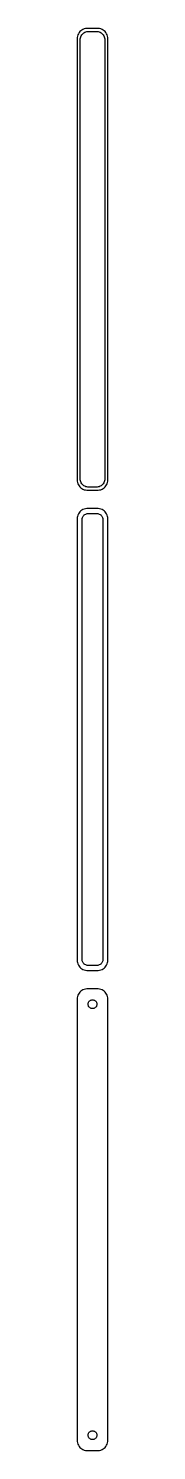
# Model space of a CAD drawing. Header units: metres. Extents: x -8 to 8, y 590 to 1282.
import ezdxf

# ---------------------------------------------------------------- set-up
doc = ezdxf.new("R2010")
doc.units = ezdxf.units.M

msp = doc.modelspace()

# ---------------------------------------------------------------- linework, layer by layer
for p, q in [((-4.62889, 1282.02), (-5.17912, 1281.72)), ((-4.04507, 1282.26), (-4.62889, 1282.02)), ((-3.4369, 1282.41), (-4.04507, 1282.26)), ((-2.81395, 1282.49), (-3.4369, 1282.41)), ((2.81395, 1282.49), (-2.81395, 1282.49)), ((3.4369, 1282.41), (2.81395, 1282.49)), ((4.04507, 1282.26), (3.4369, 1282.41)), ((4.62889, 1282.02), (4.04507, 1282.26)), ((5.17912, 1281.72), (4.62889, 1282.02)), ((-7.46057, 1278.13), (-7.5, 1277.5)), ((-7.5, 1277.5), (-7.5, 1062.5)), ((-7.34291, 1278.74), (-7.46057, 1278.13)), ((-7.14888, 1279.34), (-7.34291, 1278.74)), ((-6.88153, 1279.91), (-7.14888, 1279.34)), ((-6.54507, 1280.44), (-6.88153, 1279.91)), ((-6.14484, 1280.92), (-6.54507, 1280.44)), ((-5.68712, 1281.35), (-6.14484, 1280.92)), ((-6, 1277), (-5.96844, 1277.5)), ((-6, 1063), (-6, 1277)), ((-5.96844, 1277.5), (-5.87433, 1277.99)), ((-5.87433, 1277.99), (-5.7191, 1278.47)), ((-5.7191, 1278.47), (-5.50522, 1278.93)), ((-5.17912, 1281.72), (-5.68712, 1281.35)), ((-5.50522, 1278.93), (-5.23605, 1279.35)), ((-5.23605, 1279.35), (-4.91586, 1279.74)), ((-4.91586, 1279.74), (-4.54968, 1280.08)), ((-4.54968, 1280.08), (-4.1433, 1280.38)), ((-4.1433, 1280.38), (-3.70311, 1280.62)), ((-3.70311, 1280.62), (-3.23605, 1280.8)), ((-3.23605, 1280.8), (-2.74951, 1280.93)), ((-2.74951, 1280.93), (-2.25116, 1280.99)), ((-2.25116, 1280.99), (2.25116, 1280.99)), ((2.25116, 1280.99), (2.74951, 1280.93)), ((2.74951, 1280.93), (3.23605, 1280.8)), ((3.23605, 1280.8), (3.70311, 1280.62)), ((3.70311, 1280.62), (4.1433, 1280.38)), ((4.1433, 1280.38), (4.54968, 1280.08)), ((4.54968, 1280.08), (4.91586, 1279.74)), ((4.91586, 1279.74), (5.23605, 1279.35)), ((5.68712, 1281.35), (5.17912, 1281.72)), ((5.23605, 1279.35), (5.50522, 1278.93)), ((5.50522, 1278.93), (5.7191, 1278.47)), ((6.14484, 1280.92), (5.68712, 1281.35)), ((5.7191, 1278.47), (5.87433, 1277.99)), ((5.87433, 1277.99), (5.96844, 1277.5)), ((5.96844, 1277.5), (6, 1277)), ((6, 1277), (6, 1063)), ((6.54507, 1280.44), (6.14484, 1280.92)), ((6.88153, 1279.91), (6.54507, 1280.44)), ((7.14888, 1279.34), (6.88153, 1279.91)), ((7.34291, 1278.74), (7.14888, 1279.34)), ((7.46057, 1278.13), (7.34291, 1278.74)), ((7.5, 1277.5), (7.46057, 1278.13)), ((7.5, 1062.5), (7.5, 1277.5)), ((-7.5, 1062.5), (-7.46057, 1061.87)), ((-7.46057, 1061.87), (-7.34291, 1061.26)), ((-7.34291, 1061.26), (-7.14888, 1060.66)), ((-7.14888, 1060.66), (-6.88153, 1060.09)), ((-5.96844, 1062.5), (-6, 1063)), ((-5.87433, 1062.01), (-5.96844, 1062.5)), ((-5.7191, 1061.53), (-5.87433, 1062.01)), ((-5.50522, 1061.07), (-5.7191, 1061.53)), ((-5.23605, 1060.65), (-5.50522, 1061.07)), ((-4.91586, 1060.26), (-5.23605, 1060.65)), ((-4.54968, 1059.92), (-4.91586, 1060.26)), ((4.91586, 1060.26), (4.54968, 1059.92)), ((5.23605, 1060.65), (4.91586, 1060.26)), ((5.50522, 1061.07), (5.23605, 1060.65)), ((5.7191, 1061.53), (5.50522, 1061.07)), ((5.87433, 1062.01), (5.7191, 1061.53)), ((5.96844, 1062.5), (5.87433, 1062.01)), ((6, 1063), (5.96844, 1062.5)), ((6.88153, 1060.09), (7.14888, 1060.66)), ((7.14888, 1060.66), (7.34291, 1061.26)), ((7.34291, 1061.26), (7.46057, 1061.87)), ((7.46057, 1061.87), (7.5, 1062.5)), ((-6.88153, 1060.09), (-6.54507, 1059.56)), ((-6.54507, 1059.56), (-6.14484, 1059.08)), ((-6.14484, 1059.08), (-5.68712, 1058.65)), ((-5.68712, 1058.65), (-5.17912, 1058.28)), ((-5.17912, 1058.28), (-4.62889, 1057.98)), ((-4.62889, 1057.98), (-4.04507, 1057.74)), ((-4.1433, 1059.62), (-4.54968, 1059.92)), ((-3.70311, 1059.38), (-4.1433, 1059.62)), ((-4.04507, 1057.74), (-3.4369, 1057.59)), ((-3.23605, 1059.2), (-3.70311, 1059.38)), ((-3.4369, 1057.59), (-2.81395, 1057.51)), ((-2.74951, 1059.07), (-3.23605, 1059.2)), ((-2.81395, 1057.51), (2.81395, 1057.51)), ((-2.25116, 1059.01), (-2.74951, 1059.07)), ((2.25116, 1059.01), (-2.25116, 1059.01)), ((2.74951, 1059.07), (2.25116, 1059.01)), ((3.23605, 1059.2), (2.74951, 1059.07)), ((2.81395, 1057.51), (3.4369, 1057.59)), ((3.70311, 1059.38), (3.23605, 1059.2)), ((3.4369, 1057.59), (4.04507, 1057.74)), ((4.1433, 1059.62), (3.70311, 1059.38)), ((4.04507, 1057.74), (4.62889, 1057.98)), ((4.54968, 1059.92), (4.1433, 1059.62)), ((4.62889, 1057.98), (5.17912, 1058.28)), ((5.17912, 1058.28), (5.68712, 1058.65)), ((5.68712, 1058.65), (6.14484, 1059.08)), ((6.14484, 1059.08), (6.54507, 1059.56)), ((6.54507, 1059.56), (6.88153, 1060.09)), ((-6.54507, 1046.44), (-6.88153, 1045.91)), ((-6.14484, 1046.92), (-6.54507, 1046.44)), ((-5.68712, 1047.35), (-6.14484, 1046.92)), ((-5.17912, 1047.72), (-5.68712, 1047.35)), ((-4.62889, 1048.02), (-5.17912, 1047.72)), ((-4.04507, 1048.26), (-4.62889, 1048.02)), ((-3.4369, 1048.41), (-4.04507, 1048.26)), ((-2.81395, 1048.49), (-3.4369, 1048.41)), ((2.81395, 1048.49), (-2.81395, 1048.49)), ((3.4369, 1048.41), (2.81395, 1048.49)), ((4.04507, 1048.26), (3.4369, 1048.41)), ((4.62889, 1048.02), (4.04507, 1048.26)), ((5.17912, 1047.72), (4.62889, 1048.02)), ((5.68712, 1047.35), (5.17912, 1047.72)), ((6.14484, 1046.92), (5.68712, 1047.35)), ((6.54507, 1046.44), (6.14484, 1046.92)), ((6.88153, 1045.91), (6.54507, 1046.44)), ((-7.46057, 1044.13), (-7.5, 1043.5)), ((-7.5, 1043.5), (-7.5, 828.5)), ((-7.34291, 1044.74), (-7.46057, 1044.13)), ((-7.14888, 1045.34), (-7.34291, 1044.74)), ((-6.88153, 1045.91), (-7.14888, 1045.34)), ((-5.11292, 1043), (-5.08836, 1043.39)), ((-5.11292, 829), (-5.11292, 1043)), ((-5.08836, 1043.39), (-5.01512, 1043.77)), ((-5.01512, 1043.77), (-4.89432, 1044.15)), ((-4.89432, 1044.15), (-4.72786, 1044.5)), ((-4.72786, 1044.5), (-4.5184, 1044.83)), ((-4.5184, 1044.83), (-4.26921, 1045.13)), ((-4.26921, 1045.13), (-3.98424, 1045.4)), ((-3.98424, 1045.4), (-3.66798, 1045.63)), ((-3.66798, 1045.63), (-3.32541, 1045.82)), ((-3.32541, 1045.82), (-2.96194, 1045.96)), ((-2.96194, 1045.96), (-2.5833, 1046.06)), ((-2.5833, 1046.06), (-2.19545, 1046.11)), ((-2.19545, 1046.11), (2.19545, 1046.11)), ((2.19545, 1046.11), (2.5833, 1046.06)), ((2.5833, 1046.06), (2.96194, 1045.96)), ((2.96194, 1045.96), (3.32541, 1045.82)), ((3.32541, 1045.82), (3.66798, 1045.63)), ((3.66798, 1045.63), (3.98424, 1045.4)), ((3.98424, 1045.4), (4.26921, 1045.13)), ((4.26921, 1045.13), (4.5184, 1044.83)), ((4.5184, 1044.83), (4.72786, 1044.5)), ((4.72786, 1044.5), (4.89432, 1044.15)), ((4.89432, 1044.15), (5.01512, 1043.77)), ((5.01512, 1043.77), (5.08836, 1043.39)), ((5.08836, 1043.39), (5.11292, 1043)), ((5.11292, 1043), (5.11292, 829)), ((7.14888, 1045.34), (6.88153, 1045.91)), ((7.34291, 1044.74), (7.14888, 1045.34)), ((7.46057, 1044.13), (7.34291, 1044.74)), ((7.5, 1043.5), (7.46057, 1044.13)), ((7.5, 828.5), (7.5, 1043.5)), ((-7.5, 828.5), (-7.46057, 827.873)), ((-7.46057, 827.873), (-7.34291, 827.257)), ((-7.34291, 827.257), (-7.14888, 826.659)), ((-7.14888, 826.659), (-6.88153, 826.091)), ((-6.88153, 826.091), (-6.54507, 825.561)), ((-6.54507, 825.561), (-6.14484, 825.077)), ((-6.14484, 825.077), (-5.68712, 824.647)), ((-5.68712, 824.647), (-5.17912, 824.278)), ((-5.08836, 828.61), (-5.11292, 829)), ((-5.01512, 828.226), (-5.08836, 828.61)), ((-4.89432, 827.854), (-5.01512, 828.226)), ((-4.72786, 827.5), (-4.89432, 827.854)), ((-4.5184, 827.17), (-4.72786, 827.5)), ((-4.26921, 826.869), (-4.5184, 827.17)), ((-3.98424, 826.601), (-4.26921, 826.869)), ((-3.66798, 826.372), (-3.98424, 826.601)), ((-3.32541, 826.183), (-3.66798, 826.372)), ((-2.96194, 826.039), (-3.32541, 826.183)), ((-2.5833, 825.942), (-2.96194, 826.039)), ((-2.19545, 825.893), (-2.5833, 825.942)), ((2.19545, 825.893), (-2.19545, 825.893)), ((2.5833, 825.942), (2.19545, 825.893)), ((2.96194, 826.039), (2.5833, 825.942)), ((3.32541, 826.183), (2.96194, 826.039)), ((3.66798, 826.372), (3.32541, 826.183)), ((3.98424, 826.601), (3.66798, 826.372)), ((4.26921, 826.869), (3.98424, 826.601)), ((4.5184, 827.17), (4.26921, 826.869)), ((4.72786, 827.5), (4.5184, 827.17)), ((4.89432, 827.854), (4.72786, 827.5)), ((5.01512, 828.226), (4.89432, 827.854)), ((5.08836, 828.61), (5.01512, 828.226)), ((5.11292, 829), (5.08836, 828.61)), ((5.17912, 824.278), (5.68712, 824.647)), ((5.68712, 824.647), (6.14484, 825.077)), ((6.14484, 825.077), (6.54507, 825.561)), ((6.54507, 825.561), (6.88153, 826.091)), ((6.88153, 826.091), (7.14888, 826.659)), ((7.14888, 826.659), (7.34291, 827.257)), ((7.34291, 827.257), (7.46057, 827.873)), ((7.46057, 827.873), (7.5, 828.5)), ((-5.17912, 824.278), (-4.62889, 823.976)), ((-4.62889, 823.976), (-4.04507, 823.745)), ((-4.04507, 823.745), (-3.4369, 823.589)), ((-3.4369, 823.589), (-2.81395, 823.51)), ((-2.81395, 823.51), (2.81395, 823.51)), ((2.81395, 823.51), (3.4369, 823.589)), ((3.4369, 823.589), (4.04507, 823.745)), ((4.04507, 823.745), (4.62889, 823.976)), ((4.62889, 823.976), (5.17912, 824.278)), ((-7.14888, 811.341), (-7.34291, 810.743)), ((-6.88153, 811.909), (-7.14888, 811.341)), ((-6.54507, 812.439), (-6.88153, 811.909)), ((-6.14484, 812.923), (-6.54507, 812.439)), ((-5.68712, 813.353), (-6.14484, 812.923)), ((-5.17912, 813.722), (-5.68712, 813.353)), ((-4.62889, 814.024), (-5.17912, 813.722)), ((-4.04507, 814.255), (-4.62889, 814.024)), ((-3.4369, 814.411), (-4.04507, 814.255)), ((-2.81395, 814.49), (-3.4369, 814.411)), ((2.81395, 814.49), (-2.81395, 814.49)), ((3.4369, 814.411), (2.81395, 814.49)), ((4.04507, 814.255), (3.4369, 814.411)), ((4.62889, 814.024), (4.04507, 814.255)), ((5.17912, 813.722), (4.62889, 814.024)), ((5.68712, 813.353), (5.17912, 813.722)), ((6.14484, 812.923), (5.68712, 813.353)), ((6.54507, 812.439), (6.14484, 812.923)), ((6.88153, 811.909), (6.54507, 812.439)), ((7.14888, 811.341), (6.88153, 811.909)), ((7.34291, 810.743), (7.14888, 811.341)), ((-7.46057, 810.127), (-7.5, 809.5)), ((-7.5, 809.5), (-7.5, 594.5)), ((-7.34291, 810.743), (-7.46057, 810.127)), ((-2.13528, 807), (-2.11845, 807.268)), ((-2.11845, 806.732), (-2.13528, 807)), ((-2.11845, 807.268), (-2.06821, 807.531)), ((-2.06821, 806.469), (-2.11845, 806.732)), ((-2.06821, 807.531), (-1.98534, 807.786)), ((-1.98534, 806.214), (-2.06821, 806.469)), ((-1.98534, 807.786), (-1.87117, 808.029)), ((-1.87117, 805.971), (-1.98534, 806.214)), ((-1.87117, 808.029), (-1.72748, 808.255)), ((-1.72748, 805.745), (-1.87117, 805.971)), ((-1.72748, 808.255), (-1.55655, 808.462)), ((-1.55655, 805.538), (-1.72748, 805.745)), ((-1.55655, 808.462), (-1.36108, 808.645)), ((-1.36108, 805.355), (-1.55655, 805.538)), ((-1.36108, 808.645), (-1.14413, 808.803)), ((-1.14413, 805.197), (-1.36108, 805.355)), ((-1.14413, 808.803), (-0.909149, 808.932)), ((-0.909149, 805.068), (-1.14413, 805.197)), ((-0.909149, 808.932), (-0.659836, 809.031)), ((-0.659836, 804.969), (-0.909149, 805.068)), ((-0.659836, 809.031), (-0.400101, 809.097)), ((-0.400101, 804.903), (-0.659836, 804.969)), ((-0.400101, 809.097), (-0.134064, 809.131)), ((-0.134064, 804.869), (-0.400101, 804.903)), ((-0.134064, 809.131), (0.134064, 809.131)), ((0.134064, 804.869), (-0.134064, 804.869)), ((0.134064, 809.131), (0.400101, 809.097)), ((0.400101, 804.903), (0.134064, 804.869)), ((0.400101, 809.097), (0.659836, 809.031)), ((0.659836, 804.969), (0.400101, 804.903)), ((0.659836, 809.031), (0.909149, 808.932)), ((0.909149, 805.068), (0.659836, 804.969)), ((0.909149, 808.932), (1.14413, 808.803)), ((1.14413, 805.197), (0.909149, 805.068)), ((1.14413, 808.803), (1.36108, 808.645)), ((1.36108, 805.355), (1.14413, 805.197)), ((1.36108, 808.645), (1.55655, 808.462)), ((1.55655, 805.538), (1.36108, 805.355)), ((1.55655, 808.462), (1.72748, 808.255)), ((1.72748, 805.745), (1.55655, 805.538)), ((1.72748, 808.255), (1.87117, 808.029)), ((1.87117, 805.971), (1.72748, 805.745)), ((1.87117, 808.029), (1.98534, 807.786)), ((1.98534, 806.214), (1.87117, 805.971)), ((1.98534, 807.786), (2.06821, 807.531)), ((2.06821, 806.469), (1.98534, 806.214)), ((2.06821, 807.531), (2.11845, 807.268)), ((2.11845, 806.732), (2.06821, 806.469)), ((2.11845, 807.268), (2.13528, 807)), ((2.13528, 807), (2.11845, 806.732)), ((7.46057, 810.127), (7.34291, 810.743)), ((7.5, 809.5), (7.46057, 810.127)), ((7.5, 594.5), (7.5, 809.5)), ((-2.13528, 597), (-2.11845, 597.268)), ((-2.11845, 596.732), (-2.13528, 597)), ((-2.11845, 597.268), (-2.06821, 597.531)), ((-2.06821, 596.469), (-2.11845, 596.732)), ((-2.06821, 597.531), (-1.98534, 597.786)), ((-1.98534, 596.214), (-2.06821, 596.469)), ((-1.98534, 597.786), (-1.87117, 598.029)), ((-1.87117, 595.971), (-1.98534, 596.214)), ((-1.87117, 598.029), (-1.72748, 598.255)), ((-1.72748, 595.745), (-1.87117, 595.971)), ((-1.72748, 598.255), (-1.55655, 598.462)), ((-1.55655, 598.462), (-1.36108, 598.645)), ((-1.36108, 598.645), (-1.14413, 598.803)), ((-1.14413, 598.803), (-0.909149, 598.932)), ((-0.909149, 598.932), (-0.659836, 599.031)), ((-0.659836, 599.031), (-0.400101, 599.097)), ((-0.400101, 599.097), (-0.134064, 599.131)), ((-0.134064, 599.131), (0.134064, 599.131)), ((0.134064, 599.131), (0.400101, 599.097)), ((0.400101, 599.097), (0.659836, 599.031)), ((0.659836, 599.031), (0.909149, 598.932)), ((0.909149, 598.932), (1.14413, 598.803)), ((1.14413, 598.803), (1.36108, 598.645)), ((1.36108, 598.645), (1.55655, 598.462)), ((1.55655, 598.462), (1.72748, 598.255)), ((1.72748, 598.255), (1.87117, 598.029)), ((1.87117, 595.971), (1.72748, 595.745)), ((1.87117, 598.029), (1.98534, 597.786)), ((1.98534, 596.214), (1.87117, 595.971)), ((1.98534, 597.786), (2.06821, 597.531)), ((2.06821, 596.469), (1.98534, 596.214)), ((2.06821, 597.531), (2.11845, 597.268)), ((2.11845, 596.732), (2.06821, 596.469)), ((2.11845, 597.268), (2.13528, 597)), ((2.13528, 597), (2.11845, 596.732)), ((-7.5, 594.5), (-7.46057, 593.873)), ((-7.46057, 593.873), (-7.34291, 593.257)), ((-7.34291, 593.257), (-7.14888, 592.659)), ((-7.14888, 592.659), (-6.88153, 592.091)), ((-6.88153, 592.091), (-6.54507, 591.561)), ((-6.54507, 591.561), (-6.14484, 591.077)), ((-6.14484, 591.077), (-5.68712, 590.647)), ((-5.68712, 590.647), (-5.17912, 590.278)), ((-5.17912, 590.278), (-4.62889, 589.976)), ((-4.62889, 589.976), (-4.04507, 589.745)), ((-4.04507, 589.745), (-3.4369, 589.589)), ((-3.4369, 589.589), (-2.81395, 589.51)), ((-2.81395, 589.51), (2.81395, 589.51)), ((-1.55655, 595.538), (-1.72748, 595.745)), ((-1.36108, 595.355), (-1.55655, 595.538)), ((-1.14413, 595.197), (-1.36108, 595.355)), ((-0.909149, 595.068), (-1.14413, 595.197)), ((-0.659836, 594.969), (-0.909149, 595.068)), ((-0.400101, 594.903), (-0.659836, 594.969)), ((-0.134064, 594.869), (-0.400101, 594.903)), ((0.134064, 594.869), (-0.134064, 594.869)), ((0.400101, 594.903), (0.134064, 594.869)), ((0.659836, 594.969), (0.400101, 594.903)), ((0.909149, 595.068), (0.659836, 594.969)), ((1.14413, 595.197), (0.909149, 595.068)), ((1.36108, 595.355), (1.14413, 595.197)), ((1.55655, 595.538), (1.36108, 595.355)), ((1.72748, 595.745), (1.55655, 595.538)), ((2.81395, 589.51), (3.4369, 589.589)), ((3.4369, 589.589), (4.04507, 589.745)), ((4.04507, 589.745), (4.62889, 589.976)), ((4.62889, 589.976), (5.17912, 590.278)), ((5.17912, 590.278), (5.68712, 590.647)), ((5.68712, 590.647), (6.14484, 591.077)), ((6.14484, 591.077), (6.54507, 591.561)), ((6.54507, 591.561), (6.88153, 592.091)), ((6.88153, 592.091), (7.14888, 592.659)), ((7.14888, 592.659), (7.34291, 593.257)), ((7.34291, 593.257), (7.46057, 593.873)), ((7.46057, 593.873), (7.5, 594.5))]:
    msp.add_line(p, q)

doc.saveas('drawing.dxf')
